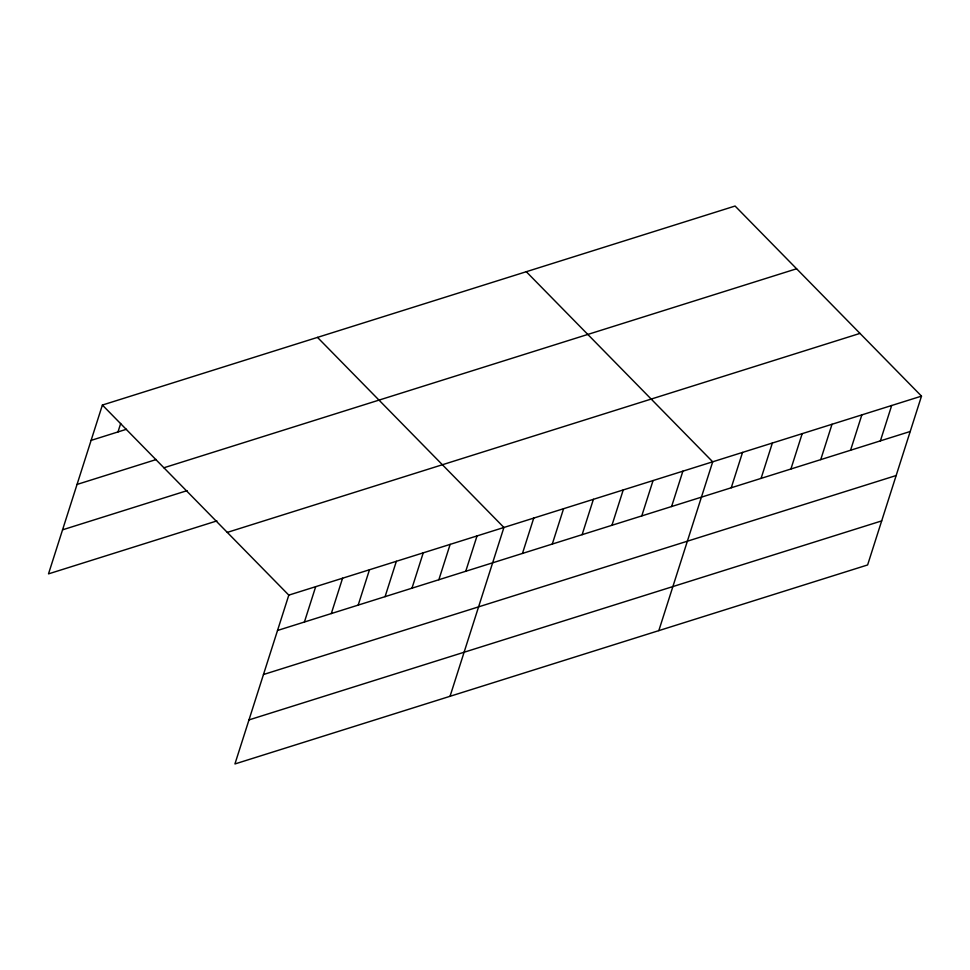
<?xml version="1.0" encoding="UTF-8"?>
<svg xmlns="http://www.w3.org/2000/svg" width="970" height="970" viewBox="0 0 970 970"><rect width="100%" height="100%" fill="white"/><g stroke="black" fill="none" stroke-linecap="round" stroke-linejoin="round"><path stroke-width="1.45" d="M921.5 396.124L288.805 595.131L234.922 763.96L867.616 564.952L921.5 396.124L735.078 206.04L102.383 405.048L48.5 573.876L216.916 520.902M117.988 431.941L120.692 423.453M304.41 622.025L315.686 586.668M331.303 613.561L342.58 578.217M358.185 605.11L369.473 569.754M385.078 596.647L396.354 561.303M411.971 588.196L423.247 552.839M438.852 579.733L450.141 544.388M465.745 571.281L477.034 535.925M450.044 696.29L503.915 527.474L317.493 337.39M522.466 553.433L533.742 518.089M552.294 544.061L563.57 508.704M582.121 534.676L593.397 499.32M611.949 525.291L623.225 489.947M641.776 515.907L653.053 480.562M671.604 506.534L682.88 471.178M658.824 630.621L712.707 461.805L526.286 271.709M731.259 487.764L742.535 452.42M761.086 478.392L772.362 443.035M790.914 469.007L802.19 433.651M820.741 459.622L832.018 424.278M850.569 450.238L861.845 414.893M880.396 440.865L891.672 405.508M91.095 440.392L126.476 429.261M77.042 484.442L156.291 459.513M163.894 467.77L796.6 268.775M62.553 529.826L187.101 490.65M227.283 532.397L859.978 333.401M277.517 630.476L910.224 431.48M263.464 674.526L896.159 475.53M248.975 719.91L881.681 520.902M102.383 405.048L288.805 595.131"/></g></svg>
